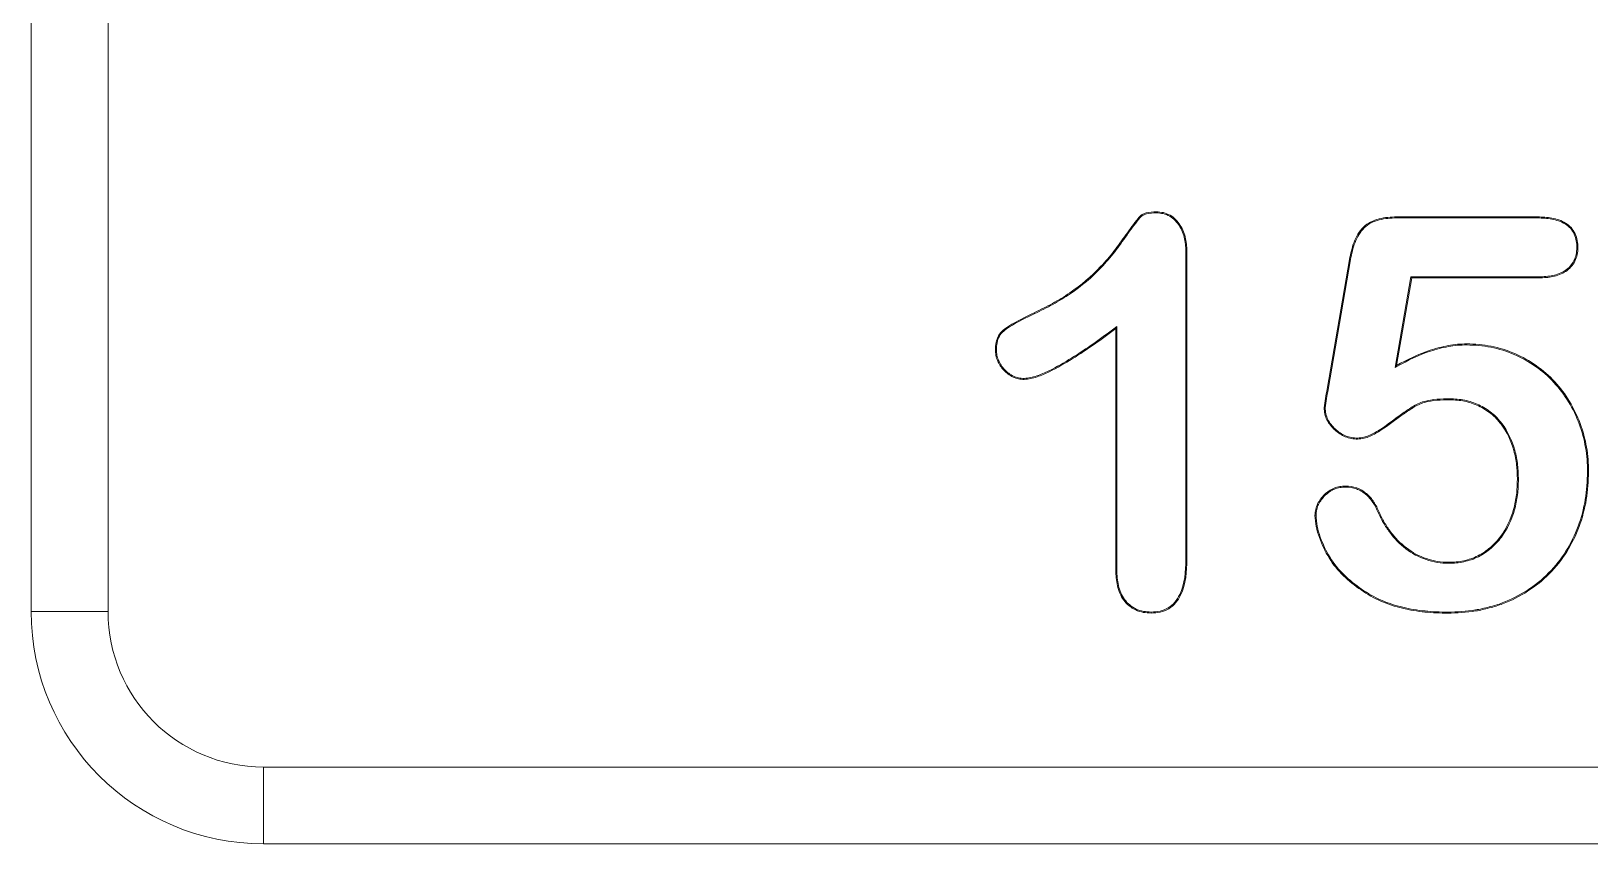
# Model space of a CAD drawing. Header units: millimetres. Extents: x 23 to 674, y 24 to 517.
# Drawn here: x 117.95 to 131.36, y 98.2 to 105.2 of the extents above; entities that cross this region are included whole.
import ezdxf

# ---------------------------------------------------------------- set-up
doc = ezdxf.new("R2010")
doc.units = ezdxf.units.MM
doc.header["$LTSCALE"] = 2.5
doc.layers.add('Visible (ANSI)', color=7, linetype='Continuous', lineweight=9)
doc.layers.add('Visible Narrow (ANSI)', color=7, linetype='Continuous', lineweight=9)

msp = doc.modelspace()

# ---------------------------------------------------------------- linework, layer by layer
at = {"layer": 'Visible (ANSI)'}
for p, q in [((117.949, 110.196), (117.949, 100.196)), ((127.6325, 103.631), (127.6327, 103.6397)), ((129.7012, 103.596), (130.9132, 103.596)), ((129.7014, 103.5872), (129.7012, 103.596)), ((129.7014, 103.5872), (130.9131, 103.5872)), ((130.9131, 103.5872), (130.9132, 103.596)), ((131.2518, 103.3301), (131.2605, 103.3301)), ((127.8871, 103.2848), (127.8959, 103.2849)), ((127.8871, 103.2848), (127.8871, 100.647)), ((127.8959, 103.2849), (127.8959, 100.6469)), ((129.1017, 102.1112), (129.2952, 103.2296)), ((129.1103, 102.1097), (129.3038, 103.228)), ((129.3038, 103.228), (129.2952, 103.2296)), ((129.8231, 103.0797), (129.6875, 102.2998)), ((129.8304, 103.071), (129.6992, 102.3163)), ((129.8231, 103.0797), (129.8304, 103.071)), ((130.9268, 103.0797), (129.8231, 103.0797)), ((130.9269, 103.071), (129.8304, 103.071)), ((130.9268, 103.0797), (130.9269, 103.071)), ((127.2921, 102.6508), (127.2834, 102.6335)), ((127.2834, 100.554), (127.2834, 102.6335)), ((127.2921, 100.5541), (127.2921, 102.6508)), ((130.3034, 102.4935), (130.3035, 102.5022)), ((126.2558, 102.453), (126.247, 102.453)), ((129.6875, 102.2998), (129.6992, 102.3163)), ((126.4944, 102.2047), (126.4945, 102.196)), ((129.0852, 101.9525), (129.0764, 101.9526)), ((130.1587, 102.0297), (130.1586, 102.021)), ((129.3648, 101.6907), (129.3649, 101.6819)), ((129.261, 101.2685), (129.261, 101.2772)), ((130.7483, 101.3326), (130.7396, 101.3326)), ((131.3434, 101.401), (131.3521, 101.4009)), ((129.0066, 101.027), (128.9978, 101.027)), ((129.5416, 101.05), (129.5495, 101.0537)), ((127.8871, 100.647), (127.8959, 100.6469)), ((130.149, 100.6122), (130.149, 100.621)), ((127.2921, 100.5541), (127.2834, 100.554)), ((127.5876, 100.1922), (127.5876, 100.1835)), ((130.1401, 100.1922), (130.1401, 100.1835)), ((119.949, 98.196), (145.949, 98.196))]:
    msp.add_line(p, q, dxfattribs=at)
msp.add_arc((119.949, 100.196), 2, 180, 270, dxfattribs=at)
for points, knots in [([(126.582, 102.7709), (126.6344, 102.7966), (126.6867, 102.8223), (126.7889, 102.8786), (126.8388, 102.9089), (126.984, 103.0066), (127.073, 103.0831), (127.1929, 103.2105), (127.2313, 103.2545), (127.3034, 103.3462), (127.3359, 103.3947), (127.3872, 103.4656), (127.4041, 103.4893), (127.4392, 103.5359), (127.4562, 103.5596), (127.4838, 103.5935), (127.4938, 103.6045), (127.5179, 103.621), (127.5318, 103.6263), (127.5742, 103.6376), (127.6036, 103.6388), (127.6327, 103.6397)], [0, 0, 0, 0, 0.0001733677, 0.0001733677, 0.0003467354, 0.0003467354, 0.0006934708, 0.0006934708, 0.0008668385, 0.0008668385, 0.0010402061, 0.0010402061, 0.00112689, 0.00112689, 0.0012135738, 0.0012135738, 0.0012569158, 0.0012569158, 0.0013002577, 0.0013002577, 0.0013869415, 0.0013869415, 0.0013869415, 0.0013869415]), ([(126.5858, 102.763), (126.5858, 102.763), (126.5858, 102.763), (126.5858, 102.763), (126.6382, 102.7887), (126.6907, 102.8145), (126.7933, 102.8711), (126.8435, 102.9014), (126.9893, 102.9997), (127.079, 103.0767), (127.1994, 103.2047), (127.238, 103.2489), (127.3104, 103.341), (127.343, 103.3896), (127.3943, 103.4605), (127.411, 103.484), (127.4462, 103.5307), (127.4633, 103.5545), (127.4904, 103.5878), (127.4997, 103.598), (127.5218, 103.6131), (127.5346, 103.618), (127.5752, 103.6288), (127.6035, 103.6301), (127.6325, 103.631)], [0, 0, 0, 0, 0.0000000324, 0.0000000324, 0.0000000324, 0.0001729397, 0.0001729397, 0.000345847, 0.000345847, 0.0006916616, 0.0006916616, 0.0008645689, 0.0008645689, 0.0010374762, 0.0010374762, 0.0011239298, 0.0011239298, 0.0012103835, 0.0012103835, 0.0012536103, 0.0012536103, 0.0012968371, 0.0012968371, 0.0013828826, 0.0013828826, 0.0013828826, 0.0013828826]), ([(127.6325, 103.631), (127.6531, 103.6297), (127.6731, 103.6283), (127.7117, 103.6197), (127.7303, 103.6126), (127.7813, 103.5823), (127.8102, 103.5526), (127.8523, 103.4842), (127.8675, 103.446), (127.8838, 103.3669), (127.8856, 103.3259), (127.8871, 103.2848)], [0, 0, 0, 0, 0.00005960969, 0.00005960969, 0.00011961823, 0.00011961823, 0.00023963532, 0.00023963532, 0.0003596524, 0.0003596524, 0.00047950961, 0.00047950961, 0.00047950961, 0.00047950961]), ([(127.6327, 103.6397), (127.6533, 103.6384), (127.674, 103.637), (127.7144, 103.6281), (127.734, 103.6206), (127.7874, 103.5889), (127.817, 103.5582), (127.8603, 103.4878), (127.8758, 103.4487), (127.8926, 103.3677), (127.8943, 103.3261), (127.8959, 103.2849)], [0, 0, 0, 0, 0.00006172553, 0.00006172553, 0.00012345107, 0.00012345107, 0.00024690214, 0.00024690214, 0.0003703532, 0.0003703532, 0.00049380427, 0.00049380427, 0.00049380427, 0.00049380427]), ([(129.2952, 103.2296), (129.305, 103.2797), (129.3157, 103.3301), (129.353, 103.4256), (129.3782, 103.4716), (129.4512, 103.5437), (129.4993, 103.5663), (129.5985, 103.592), (129.6501, 103.5946), (129.7012, 103.596)], [0, 0, 0, 0, 0.00015147739, 0.00015147739, 0.00030295478, 0.00030295478, 0.00045443217, 0.00045443217, 0.00060590956, 0.00060590956, 0.00060590956, 0.00060590956]), ([(129.3038, 103.228), (129.3136, 103.2781), (129.3241, 103.3278), (129.3608, 103.4216), (129.3857, 103.4667), (129.456, 103.5363), (129.5024, 103.5581), (129.5997, 103.5833), (129.6502, 103.5858), (129.7014, 103.5872)], [0, 0, 0, 0, 0.00014828549, 0.00014828549, 0.00029666614, 0.00029666614, 0.00044504679, 0.00044504679, 0.00059331056, 0.00059331056, 0.00059331056, 0.00059331056]), ([(130.9131, 103.5872), (130.9546, 103.5862), (130.9957, 103.5847), (131.0758, 103.5695), (131.1151, 103.5566), (131.1838, 103.5147), (131.2115, 103.4844), (131.2368, 103.4296), (131.243, 103.4103), (131.25, 103.3711), (131.2509, 103.3508), (131.2518, 103.3301)], [0, 0, 0, 0, 0.00011946505, 0.00011946505, 0.00023903663, 0.00023903663, 0.00035860822, 0.00035860822, 0.00041839401, 0.00041839401, 0.00047776495, 0.00047776495, 0.00047776495, 0.00047776495]), ([(130.9132, 103.596), (130.9547, 103.5949), (130.9965, 103.5935), (131.0783, 103.578), (131.1185, 103.5647), (131.1895, 103.5214), (131.2188, 103.4894), (131.245, 103.4326), (131.2514, 103.4126), (131.2587, 103.3717), (131.2596, 103.3509), (131.2605, 103.3301)], [0, 0, 0, 0, 0.00012292927, 0.00012292927, 0.00024585854, 0.00024585854, 0.0003687878, 0.0003687878, 0.00043025244, 0.00043025244, 0.00049171707, 0.00049171707, 0.00049171707, 0.00049171707]), ([(131.2518, 103.3301), (131.2507, 103.3104), (131.2495, 103.2911), (131.2419, 103.2539), (131.2355, 103.2357), (131.2089, 103.1851), (131.1825, 103.1554), (131.1185, 103.113), (131.0817, 103.0987), (131.0057, 103.0829), (130.9663, 103.0812), (130.9268, 103.0797)], [0, 0, 0, 0, 0.00005693261, 0.00005693261, 0.00011428144, 0.00011428144, 0.00022897911, 0.00022897911, 0.00034367677, 0.00034367677, 0.00045821671, 0.00045821671, 0.00045821671, 0.00045821671]), ([(131.2605, 103.3301), (131.2594, 103.3102), (131.2583, 103.2903), (131.2503, 103.2513), (131.2436, 103.2323), (131.2158, 103.1796), (131.1885, 103.1489), (131.1222, 103.1049), (131.0844, 103.0903), (131.0065, 103.0741), (130.9665, 103.0725), (130.9269, 103.071)], [0, 0, 0, 0, 0.00005906219, 0.00005906219, 0.00011812438, 0.00011812438, 0.00023624877, 0.00023624877, 0.00035437315, 0.00035437315, 0.00047249754, 0.00047249754, 0.00047249754, 0.00047249754]), ([(126.247, 102.453), (126.248, 102.4736), (126.2489, 102.4943), (126.257, 102.5347), (126.2638, 102.5545), (126.2937, 102.6088), (126.3283, 102.6342), (126.4333, 102.6994), (126.5078, 102.7352), (126.582, 102.7709)], [0, 0, 0, 0, 0.00006150915, 0.00006150915, 0.00012301831, 0.00012301831, 0.00024603662, 0.00024603662, 0.00049207324, 0.00049207324, 0.00049207324, 0.00049207324]), ([(126.2558, 102.453), (126.2567, 102.4736), (126.2577, 102.4935), (126.2654, 102.5322), (126.2719, 102.5512), (126.3004, 102.6028), (126.3332, 102.6269), (126.4373, 102.6916), (126.5117, 102.7273), (126.5858, 102.763), (126.5858, 102.763), (126.5858, 102.763), (126.5858, 102.763)], [0, 0, 0, 0, 0.00005995626, 0.00005995626, 0.00012033056, 0.00012033056, 0.00024107916, 0.00024107916, 0.00048257636, 0.00048257636, 0.00048257636, 0.00048260847, 0.00048260847, 0.00048260847, 0.00048260847]), ([(127.2921, 102.6508), (127.2875, 102.6474), (127.2828, 102.6439), (127.2782, 102.6405), (127.1562, 102.5502), (127.0332, 102.4613), (126.8403, 102.3413), (126.7749, 102.3029), (126.6731, 102.2537), (126.6384, 102.2387), (126.5852, 102.2201), (126.5674, 102.2148), (126.5316, 102.2079), (126.5131, 102.2063), (126.4944, 102.2047)], [0, 0, 0, 0, 0.00001724496, 0.00001724496, 0.00001724496, 0.00047031159, 0.00047031159, 0.00069684491, 0.00069684491, 0.00081011157, 0.00081011157, 0.0008667449, 0.0008667449, 0.0009227593, 0.0009227593, 0.0009227593, 0.0009227593]), ([(127.2834, 102.6335), (127.1614, 102.5432), (127.0381, 102.4541), (126.8448, 102.3338), (126.7791, 102.2953), (126.6767, 102.2457), (126.6418, 102.2307), (126.5879, 102.2118), (126.5696, 102.2063), (126.5324, 102.1992), (126.5135, 102.1976), (126.4945, 102.196)], [0, 0, 0, 0, 0.00045537153, 0.00045537153, 0.00068305729, 0.00068305729, 0.00079690017, 0.00079690017, 0.00085382161, 0.00085382161, 0.00091074305, 0.00091074305, 0.00091074305, 0.00091074305]), ([(129.6875, 102.2998), (129.6928, 102.3028), (129.6981, 102.3057), (129.7034, 102.3086), (129.7964, 102.36), (129.8919, 102.4068), (130.0429, 102.4561), (130.094, 102.4698), (130.1721, 102.4837), (130.1983, 102.4875), (130.2506, 102.4923), (130.2768, 102.4929), (130.3034, 102.4935)], [0, 0, 0, 0, 0.00001809106, 0.00001809106, 0.00001809106, 0.00033481507, 0.00033481507, 0.00049317708, 0.00049317708, 0.00057235808, 0.00057235808, 0.00065131955, 0.00065131955, 0.00065131955, 0.00065131955]), ([(129.6992, 102.3163), (129.7923, 102.3677), (129.8885, 102.4149), (130.0405, 102.4645), (130.092, 102.4784), (130.1708, 102.4923), (130.1972, 102.4962), (130.2502, 102.5011), (130.2768, 102.5017), (130.3035, 102.5022)], [0, 0, 0, 0, 0.00031874208, 0.00031874208, 0.00047811311, 0.00047811311, 0.00055779863, 0.00055779863, 0.00063748415, 0.00063748415, 0.00063748415, 0.00063748415]), ([(130.3034, 102.4935), (130.3387, 102.4924), (130.3738, 102.4914), (130.4434, 102.4852), (130.4781, 102.4801), (130.5813, 102.4595), (130.6485, 102.4386), (130.8416, 102.3551), (130.9592, 102.2737), (131.1491, 102.0674), (131.2228, 101.945), (131.2959, 101.7477), (131.3142, 101.6797), (131.3324, 101.576), (131.3368, 101.5412), (131.3418, 101.4714), (131.3426, 101.4363), (131.3434, 101.401)], [0, 0, 0, 0, 0.0001040083, 0.0001040083, 0.0002082349, 0.0002082349, 0.0004166879, 0.0004166879, 0.0008335941, 0.0008335941, 0.0012505002, 0.0012505002, 0.0014589532, 0.0014589532, 0.0015631798, 0.0015631798, 0.0016671877, 0.0016671877, 0.0016671877, 0.0016671877]), ([(130.3035, 102.5022), (130.3388, 102.5012), (130.3742, 102.5001), (130.4445, 102.4939), (130.4796, 102.4887), (130.5836, 102.468), (130.6514, 102.4468), (130.8461, 102.3626), (130.9649, 102.2805), (131.1564, 102.0725), (131.2306, 101.9491), (131.3043, 101.7502), (131.3227, 101.6817), (131.341, 101.5772), (131.3455, 101.5421), (131.3506, 101.4716), (131.3513, 101.4363), (131.3521, 101.4009)], [0, 0, 0, 0, 0.0001050466, 0.0001050466, 0.0002100932, 0.0002100932, 0.0004201865, 0.0004201865, 0.000840373, 0.000840373, 0.0012605595, 0.0012605595, 0.0014706527, 0.0014706527, 0.0015756993, 0.0015756993, 0.0016807459, 0.0016807459, 0.0016807459, 0.0016807459]), ([(126.4945, 102.196), (126.4781, 102.1969), (126.4616, 102.1979), (126.4295, 102.2043), (126.4138, 102.2098), (126.3694, 102.2312), (126.343, 102.2516), (126.2975, 102.299), (126.2791, 102.3267), (126.2599, 102.3722), (126.2548, 102.3879), (126.2488, 102.4201), (126.2479, 102.4366), (126.247, 102.453)], [0, 0, 0, 0, 0.00004864591, 0.00004864591, 0.00009729182, 0.00009729182, 0.00019458364, 0.00019458364, 0.00029187547, 0.00029187547, 0.00034052138, 0.00034052138, 0.00038916729, 0.00038916729, 0.00038916729, 0.00038916729]), ([(126.4944, 102.2047), (126.4781, 102.2057), (126.4624, 102.2066), (126.432, 102.2127), (126.417, 102.2179), (126.3744, 102.2385), (126.3486, 102.2583), (126.3044, 102.3043), (126.2867, 102.331), (126.2681, 102.3751), (126.2632, 102.3903), (126.2575, 102.4208), (126.2566, 102.4367), (126.2558, 102.453)], [0, 0, 0, 0, 0.00004638029, 0.00004638029, 0.00009335371, 0.00009335371, 0.00018730056, 0.00018730056, 0.0002812474, 0.0002812474, 0.00032822083, 0.00032822083, 0.00037478537, 0.00037478537, 0.00037478537, 0.00037478537]), ([(129.0764, 101.9526), (129.0787, 101.9793), (129.0838, 102.0056), (129.0929, 102.0584), (129.0973, 102.0848), (129.1017, 102.1112)], [0, 0, 0, 0, 0.00008028435, 0.00008028435, 0.0001605687, 0.0001605687, 0.0001605687, 0.0001605687]), ([(129.0852, 101.9525), (129.0874, 101.9782), (129.0925, 102.0044), (129.1015, 102.0569), (129.1059, 102.0833), (129.1103, 102.1097)], [0, 0, 0, 0, 0.00007929291, 0.00007929291, 0.00015921428, 0.00015921428, 0.00015921428, 0.00015921428]), ([(129.3649, 101.6819), (129.3467, 101.683), (129.3286, 101.6841), (129.2928, 101.6903), (129.2753, 101.6955), (129.2247, 101.7161), (129.194, 101.7366), (129.1407, 101.7862), (129.1174, 101.8148), (129.0928, 101.8635), (129.0864, 101.8808), (129.0786, 101.9162), (129.0775, 101.9344), (129.0764, 101.9526)], [0, 0, 0, 0, 0.0000542311, 0.0000542311, 0.00010846221, 0.00010846221, 0.00021692441, 0.00021692441, 0.00032538662, 0.00032538662, 0.00037961773, 0.00037961773, 0.00043384883, 0.00043384883, 0.00043384883, 0.00043384883]), ([(129.3648, 101.6907), (129.3468, 101.6917), (129.3292, 101.6928), (129.295, 101.6988), (129.278, 101.7038), (129.229, 101.7237), (129.1993, 101.7436), (129.1473, 101.792), (129.1246, 101.8199), (129.1009, 101.8669), (129.0947, 101.8834), (129.0874, 101.9171), (129.0863, 101.9345), (129.0852, 101.9525)], [0, 0, 0, 0, 0.00005196185, 0.00005196185, 0.00010455508, 0.00010455508, 0.00020974153, 0.00020974153, 0.00031492797, 0.00031492797, 0.0003675212, 0.0003675212, 0.00041949655, 0.00041949655, 0.00041949655, 0.00041949655]), ([(130.1587, 102.0297), (130.1586, 102.0297), (130.1585, 102.0297), (130.1585, 102.0297), (130.0847, 102.0291), (130.0097, 102.0264), (129.9006, 101.9966), (129.866, 101.9791), (129.8034, 101.9391), (129.7727, 101.9188), (129.6823, 101.8544), (129.6247, 101.8081), (129.5332, 101.748), (129.5016, 101.7298), (129.4518, 101.7078), (129.4349, 101.7017), (129.4008, 101.694), (129.383, 101.6923), (129.3648, 101.6907)], [0, 0, 0, 0, 0.00000019135, 0.00000019135, 0.00000019135, 0.00022368541, 0.00022368541, 0.00033543245, 0.00033543245, 0.00044717948, 0.00044717948, 0.00067067355, 0.00067067355, 0.00078242058, 0.00078242058, 0.00083829409, 0.00083829409, 0.00089350746, 0.00089350746, 0.00089350746, 0.00089350746]), ([(130.1586, 102.021), (130.0853, 102.0203), (130.0103, 102.0175), (129.9037, 101.9884), (129.8705, 101.9716), (129.8084, 101.9319), (129.7776, 101.9116), (129.6876, 101.8475), (129.6301, 101.8012), (129.5378, 101.7405), (129.5058, 101.7221), (129.455, 101.6997), (129.4376, 101.6933), (129.4017, 101.6853), (129.3833, 101.6836), (129.3649, 101.6819)], [0, 0, 0, 0, 0.00022342155, 0.00022342155, 0.00033513232, 0.00033513232, 0.00044684309, 0.00044684309, 0.00067026464, 0.00067026464, 0.00078197541, 0.00078197541, 0.0008378308, 0.0008378308, 0.00089368618, 0.00089368618, 0.00089368618, 0.00089368618]), ([(130.7396, 101.3326), (130.7387, 101.3748), (130.7377, 101.4171), (130.7279, 101.501), (130.7198, 101.5426), (130.6866, 101.6649), (130.6502, 101.7428), (130.5738, 101.844), (130.5447, 101.8751), (130.4791, 101.9283), (130.4427, 101.9504), (130.3659, 101.9858), (130.3258, 101.9998), (130.2431, 102.0172), (130.2007, 102.0195), (130.1586, 102.021)], [0, 0, 0, 0, 0.0001256011, 0.0001256011, 0.0002512022, 0.0002512022, 0.0005024044, 0.0005024044, 0.0006280055, 0.0006280055, 0.0007536066, 0.0007536066, 0.0008792077, 0.0008792077, 0.0010048088, 0.0010048088, 0.0010048088, 0.0010048088]), ([(130.7483, 101.3326), (130.7483, 101.3326), (130.7483, 101.3327), (130.7483, 101.3328), (130.7474, 101.375), (130.7464, 101.4176), (130.7365, 101.5024), (130.7284, 101.5444), (130.6948, 101.6681), (130.6579, 101.7471), (130.5804, 101.8497), (130.5508, 101.8813), (130.484, 101.9356), (130.4469, 101.958), (130.369, 101.9939), (130.3283, 102.0082), (130.2442, 102.0259), (130.201, 102.0282), (130.1589, 102.0297), (130.1588, 102.0297), (130.1587, 102.0297), (130.1587, 102.0297)], [0, 0, 0, 0, 0.0000002171, 0.0000002171, 0.0000002171, 0.0001275019, 0.0001275019, 0.0002547868, 0.0002547868, 0.0005093564, 0.0005093564, 0.0006366412, 0.0006366412, 0.0007639261, 0.0007639261, 0.0008912109, 0.0008912109, 0.0010184957, 0.0010184957, 0.0010184957, 0.0010186865, 0.0010186865, 0.0010186865, 0.0010186865]), ([(128.9978, 101.027), (128.9989, 101.0437), (129, 101.0605), (129.0074, 101.093), (129.0133, 101.1089), (129.0354, 101.154), (129.0561, 101.1808), (129.1038, 101.2278), (129.1317, 101.2473), (129.1783, 101.266), (129.1946, 101.2705), (129.2275, 101.2757), (129.2443, 101.2765), (129.261, 101.2772)], [0, 0, 0, 0, 0.0000495378, 0.0000495378, 0.0000990756, 0.0000990756, 0.0001981512, 0.0001981512, 0.0002972268, 0.0002972268, 0.0003467646, 0.0003467646, 0.0003963024, 0.0003963024, 0.0003963024, 0.0003963024]), ([(129.261, 101.2772), (129.2933, 101.2759), (129.3262, 101.2729), (129.3873, 101.2508), (129.4155, 101.2337), (129.4651, 101.1918), (129.4863, 101.1668), (129.5222, 101.1127), (129.5361, 101.0832), (129.5495, 101.0537)], [0, 0, 0, 0, 0.00009636617, 0.00009636617, 0.00019273235, 0.00019273235, 0.00028909852, 0.00028909852, 0.0003854647, 0.0003854647, 0.0003854647, 0.0003854647]), ([(131.3434, 101.401), (131.3411, 101.3206), (131.3377, 101.2409), (131.3107, 101.0836), (131.2902, 101.0059), (131.2346, 100.8564), (131.1995, 100.784), (131.115, 100.6489), (131.0649, 100.5862), (130.8966, 100.4163), (130.7591, 100.3282), (130.5726, 100.2578), (130.5345, 100.2462), (130.4571, 100.2259), (130.4182, 100.2169), (130.3002, 100.198), (130.2201, 100.1937), (130.1401, 100.1922)], [0, 0, 0, 0, 0.0002361755, 0.0002361755, 0.0004725686, 0.0004725686, 0.0007089616, 0.0007089616, 0.0009453547, 0.0009453547, 0.0014181409, 0.0014181409, 0.0015363374, 0.0015363374, 0.0016545339, 0.0016545339, 0.0018908202, 0.0018908202, 0.0018908202, 0.0018908202]), ([(131.3521, 101.4009), (131.3498, 101.3206), (131.3464, 101.2401), (131.3192, 101.0816), (131.2986, 101.0034), (131.2425, 100.8528), (131.2073, 100.78), (131.122, 100.6437), (131.0716, 100.5805), (130.9019, 100.4092), (130.7634, 100.3204), (130.5753, 100.2496), (130.5369, 100.2378), (130.4591, 100.2174), (130.4199, 100.2083), (130.3009, 100.1892), (130.2204, 100.1849), (130.1401, 100.1835)], [0, 0, 0, 0, 0.0002380295, 0.0002380295, 0.0004760589, 0.0004760589, 0.0007140884, 0.0007140884, 0.0009521178, 0.0009521178, 0.0014281767, 0.0014281767, 0.0015471914, 0.0015471914, 0.0016662062, 0.0016662062, 0.0019042356, 0.0019042356, 0.0019042356, 0.0019042356]), ([(130.149, 100.621), (130.1922, 100.6222), (130.2355, 100.6246), (130.3198, 100.6437), (130.3611, 100.6576), (130.4385, 100.6961), (130.4743, 100.7209), (130.5399, 100.7773), (130.5701, 100.8086), (130.6466, 100.9132), (130.6835, 100.993), (130.718, 101.1179), (130.7263, 101.1605), (130.737, 101.2462), (130.7384, 101.2894), (130.7396, 101.3326)], [0, 0, 0, 0, 0.0001289244, 0.0001289244, 0.0002578487, 0.0002578487, 0.0003867731, 0.0003867731, 0.0005156974, 0.0005156974, 0.0007735461, 0.0007735461, 0.0009024705, 0.0009024705, 0.0010313948, 0.0010313948, 0.0010313948, 0.0010313948]), ([(130.149, 100.6122), (130.1491, 100.6122), (130.1492, 100.6122), (130.1492, 100.6122), (130.1924, 100.6135), (130.2367, 100.6159), (130.3225, 100.6354), (130.3643, 100.6494), (130.4431, 100.6887), (130.4796, 100.7139), (130.546, 100.771), (130.5767, 100.8029), (130.6544, 100.9092), (130.6917, 100.9898), (130.7266, 101.1161), (130.7349, 101.159), (130.7457, 101.2455), (130.7472, 101.2892), (130.7483, 101.3324), (130.7483, 101.3324), (130.7483, 101.3325), (130.7483, 101.3326)], [0, 0, 0, 0, 0.0000002888, 0.0000002888, 0.0000002888, 0.0001308317, 0.0001308317, 0.0002613746, 0.0002613746, 0.0003919175, 0.0003919175, 0.0005224604, 0.0005224604, 0.0007835462, 0.0007835462, 0.000914089, 0.000914089, 0.0010446319, 0.0010446319, 0.0010446319, 0.0010448497, 0.0010448497, 0.0010448497, 0.0010448497]), ([(129.0066, 101.027), (129.0077, 101.0436), (129.0088, 101.0595), (129.0157, 101.0904), (129.0214, 101.1056), (129.0427, 101.149), (129.0628, 101.1752), (129.1093, 101.2209), (129.1361, 101.2397), (129.181, 101.2577), (129.1965, 101.262), (129.2281, 101.2669), (129.2444, 101.2677), (129.261, 101.2685)], [0, 0, 0, 0, 0.00004737128, 0.00004737128, 0.00009526114, 0.00009526114, 0.00019104086, 0.00019104086, 0.00028682059, 0.00028682059, 0.00033471045, 0.00033471045, 0.00038224151, 0.00038224151, 0.00038224151, 0.00038224151]), ([(129.261, 101.2685), (129.2932, 101.2672), (129.3245, 101.2643), (129.3832, 101.243), (129.4105, 101.2264), (129.4587, 101.1857), (129.4794, 101.1614), (129.5145, 101.1084), (129.5281, 101.0797), (129.5415, 101.0501), (129.5415, 101.0501), (129.5415, 101.05), (129.5416, 101.05)], [0, 0, 0, 0, 0.00009346744, 0.00009346744, 0.00018729722, 0.00018729722, 0.000281127, 0.000281127, 0.00037495678, 0.00037495678, 0.00037495678, 0.00037504668, 0.00037504668, 0.00037504668, 0.00037504668]), ([(130.1401, 100.1835), (130.1074, 100.1837), (130.0747, 100.1839), (130.0094, 100.1868), (129.9769, 100.1896), (129.8793, 100.1995), (129.8146, 100.2099), (129.6875, 100.2404), (129.6249, 100.2601), (129.5052, 100.3129), (129.4484, 100.3457), (129.3403, 100.4194), (129.2888, 100.4601), (129.1951, 100.5514), (129.1538, 100.6027), (129.0855, 100.7144), (129.0574, 100.7738), (129.0241, 100.8661), (129.0146, 100.8975), (129.0019, 100.9617), (128.9998, 100.9943), (128.9978, 101.027)], [0, 0, 0, 0, 0.000097636, 0.000097636, 0.0001952721, 0.0001952721, 0.0003905441, 0.0003905441, 0.0005858162, 0.0005858162, 0.0007810883, 0.0007810883, 0.0009763603, 0.0009763603, 0.0011716324, 0.0011716324, 0.0013669045, 0.0013669045, 0.0014645405, 0.0014645405, 0.0015621765, 0.0015621765, 0.0015621765, 0.0015621765]), ([(130.1401, 100.1922), (130.1074, 100.1924), (130.0748, 100.1926), (130.01, 100.1956), (129.9776, 100.1983), (129.8803, 100.2082), (129.8163, 100.2185), (129.6898, 100.2488), (129.6278, 100.2683), (129.5093, 100.3206), (129.4529, 100.3532), (129.3456, 100.4264), (129.2944, 100.4668), (129.2016, 100.5572), (129.1608, 100.6079), (129.0933, 100.7184), (129.0654, 100.7774), (129.0324, 100.8687), (129.0231, 100.8998), (129.0107, 100.9626), (129.0085, 100.9944), (129.0066, 101.027)], [0, 0, 0, 0, 0.0000967202, 0.0000967202, 0.0001935477, 0.0001935477, 0.0003872026, 0.0003872026, 0.0005808575, 0.0005808575, 0.0007745124, 0.0007745124, 0.0009681674, 0.0009681674, 0.0011618223, 0.0011618223, 0.0013554772, 0.0013554772, 0.0014523047, 0.0014523047, 0.0015485953, 0.0015485953, 0.0015485953, 0.0015485953]), ([(129.5416, 101.05), (129.5416, 101.05), (129.5416, 101.0499), (129.5416, 101.0499), (129.5557, 101.0204), (129.5699, 100.9907), (129.6025, 100.9333), (129.6209, 100.9057), (129.6807, 100.8266), (129.7266, 100.7782), (129.8317, 100.6976), (129.8908, 100.6654), (129.9849, 100.6335), (130.0171, 100.6248), (130.0829, 100.6146), (130.116, 100.6134), (130.1487, 100.6122), (130.1488, 100.6122), (130.1489, 100.6122), (130.149, 100.6122)], [0, 0, 0, 0, 0.00000009373, 0.00000009373, 0.00000009373, 0.0000984473, 0.0000984473, 0.00019680087, 0.00019680087, 0.00039350801, 0.00039350801, 0.00059021514, 0.00059021514, 0.00068856871, 0.00068856871, 0.00078692228, 0.00078692228, 0.00078692228, 0.00078720914, 0.00078720914, 0.00078720914, 0.00078720914]), ([(129.5495, 101.0537), (129.5636, 101.0242), (129.5777, 100.9947), (129.6099, 100.9379), (129.6281, 100.9107), (129.6873, 100.8324), (129.7325, 100.7846), (129.8363, 100.705), (129.8943, 100.6734), (129.9873, 100.6419), (130.0191, 100.6333), (130.0835, 100.6233), (130.1163, 100.6221), (130.149, 100.621)], [0, 0, 0, 0, 0.00009715036, 0.00009715036, 0.00019430072, 0.00019430072, 0.00038860144, 0.00038860144, 0.00058290216, 0.00058290216, 0.00068005252, 0.00068005252, 0.00077720288, 0.00077720288, 0.00077720288, 0.00077720288]), ([(127.8871, 100.647), (127.8849, 100.5439), (127.8791, 100.4348), (127.8106, 100.2968), (127.7781, 100.2549), (127.7127, 100.2158), (127.6887, 100.2063), (127.6393, 100.1952), (127.6138, 100.1937), (127.5876, 100.1922)], [0, 0, 0, 0, 0.00030872974, 0.00030872974, 0.00046314179, 0.00046314179, 0.00054034781, 0.00054034781, 0.00061708706, 0.00061708706, 0.00061708706, 0.00061708706]), ([(127.8959, 100.6469), (127.8936, 100.5436), (127.888, 100.4332), (127.8178, 100.2918), (127.7843, 100.2484), (127.7164, 100.2078), (127.6915, 100.198), (127.6402, 100.1864), (127.6139, 100.1849), (127.5876, 100.1835)], [0, 0, 0, 0, 0.00031538206, 0.00031538206, 0.00047307309, 0.00047307309, 0.0005519186, 0.0005519186, 0.00063076412, 0.00063076412, 0.00063076412, 0.00063076412]), ([(127.5876, 100.1835), (127.5649, 100.1847), (127.5423, 100.1859), (127.4979, 100.194), (127.476, 100.2008), (127.4145, 100.2295), (127.3785, 100.2593), (127.3251, 100.3324), (127.308, 100.3753), (127.2871, 100.4634), (127.2849, 100.5088), (127.2834, 100.554)], [0, 0, 0, 0, 0.00006704428, 0.00006704428, 0.00013408855, 0.00013408855, 0.0002681771, 0.0002681771, 0.00040226565, 0.00040226565, 0.0005363542, 0.0005363542, 0.0005363542, 0.0005363542]), ([(127.5876, 100.1922), (127.5651, 100.1934), (127.543, 100.1946), (127.5001, 100.2025), (127.479, 100.2091), (127.4196, 100.2368), (127.3847, 100.2656), (127.333, 100.3364), (127.3162, 100.3782), (127.2958, 100.4645), (127.2936, 100.509), (127.2921, 100.5541)], [0, 0, 0, 0, 0.00006487423, 0.00006487423, 0.00013020885, 0.00013020885, 0.00026087807, 0.00026087807, 0.0003915473, 0.0003915473, 0.00052207758, 0.00052207758, 0.00052207758, 0.00052207758])]:
    msp.add_open_spline(points, degree=3, knots=knots, dxfattribs=at)
at = {"layer": 'Visible Narrow (ANSI)'}
for p, q in [((118.6104, 110.196), (118.6104, 100.196)), ((126.5858, 102.763), (126.582, 102.7709)), ((129.1103, 102.1097), (129.1017, 102.1112)), ((117.949, 100.196), (118.6104, 100.196)), ((119.949, 98.8574), (145.949, 98.8574)), ((119.949, 98.196), (119.949, 98.8574))]:
    msp.add_line(p, q, dxfattribs=at)
msp.add_arc((119.949, 100.196), 1.3386, 180, 270, dxfattribs=at)

doc.saveas('drawing.dxf')
